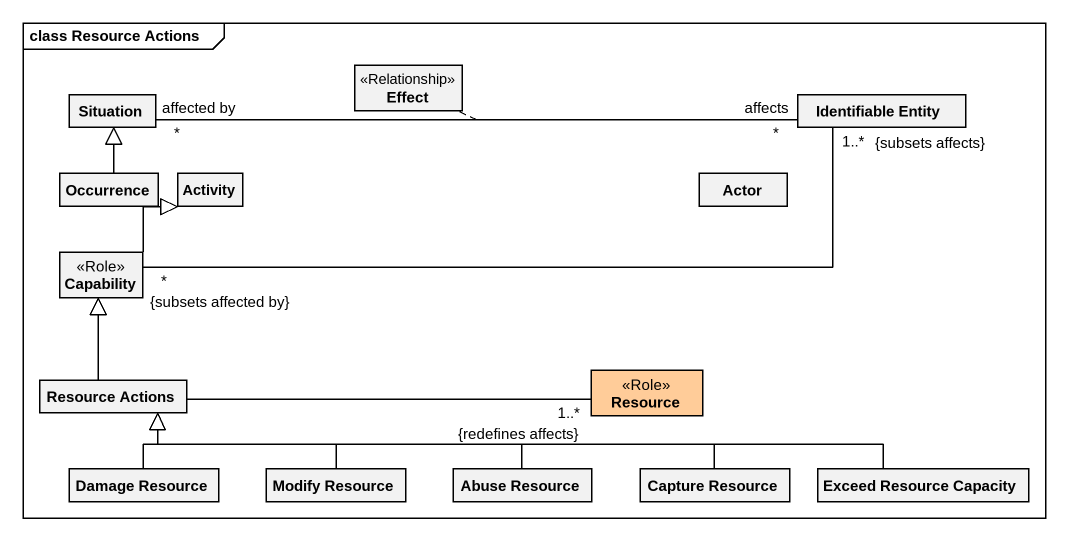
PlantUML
@startuml
mainframe class Resource Actions
hide circle
hide empty members
class Situation
class Effect <<Relationship>>
class "Identifiable Entity" as Identifiable_Entity
class Occurrence
class Activity
class "Actor" as Actor_
class Capability <<Role>>
class "Resource Actions" as Resource_Actions
class Resource <<Role>> #FFCC99
class "Damage Resource" as Damage_Resource
class "Modify Resource" as Modify_Resource
class "Abuse Resource" as Abuse_Resource
class "Capture Resource" as Capture_Resource
class "Exceed Resource Capacity" as Exceed_Resource_Capacity
Situation "affected by\n*" -right- "affects\n*" Identifiable_Entity
(Situation, Identifiable_Entity) .. Effect
Occurrence -up-|> Situation
Capability "*\n{subsets affected by}" -right- "1..*\n{subsets affects}" Identifiable_Entity
Capability -up-|> Activity
Resource_Actions -up-|> Capability
Resource_Actions -right- "{redefines affects}\n1..*" Resource
Damage_Resource -up-|> Resource_Actions
Modify_Resource -left-|> Resource_Actions
Abuse_Resource -left-|> Resource_Actions
Capture_Resource -left-|> Resource_Actions
Exceed_Resource_Capacity -left-|> Resource_Actions
@enduml
